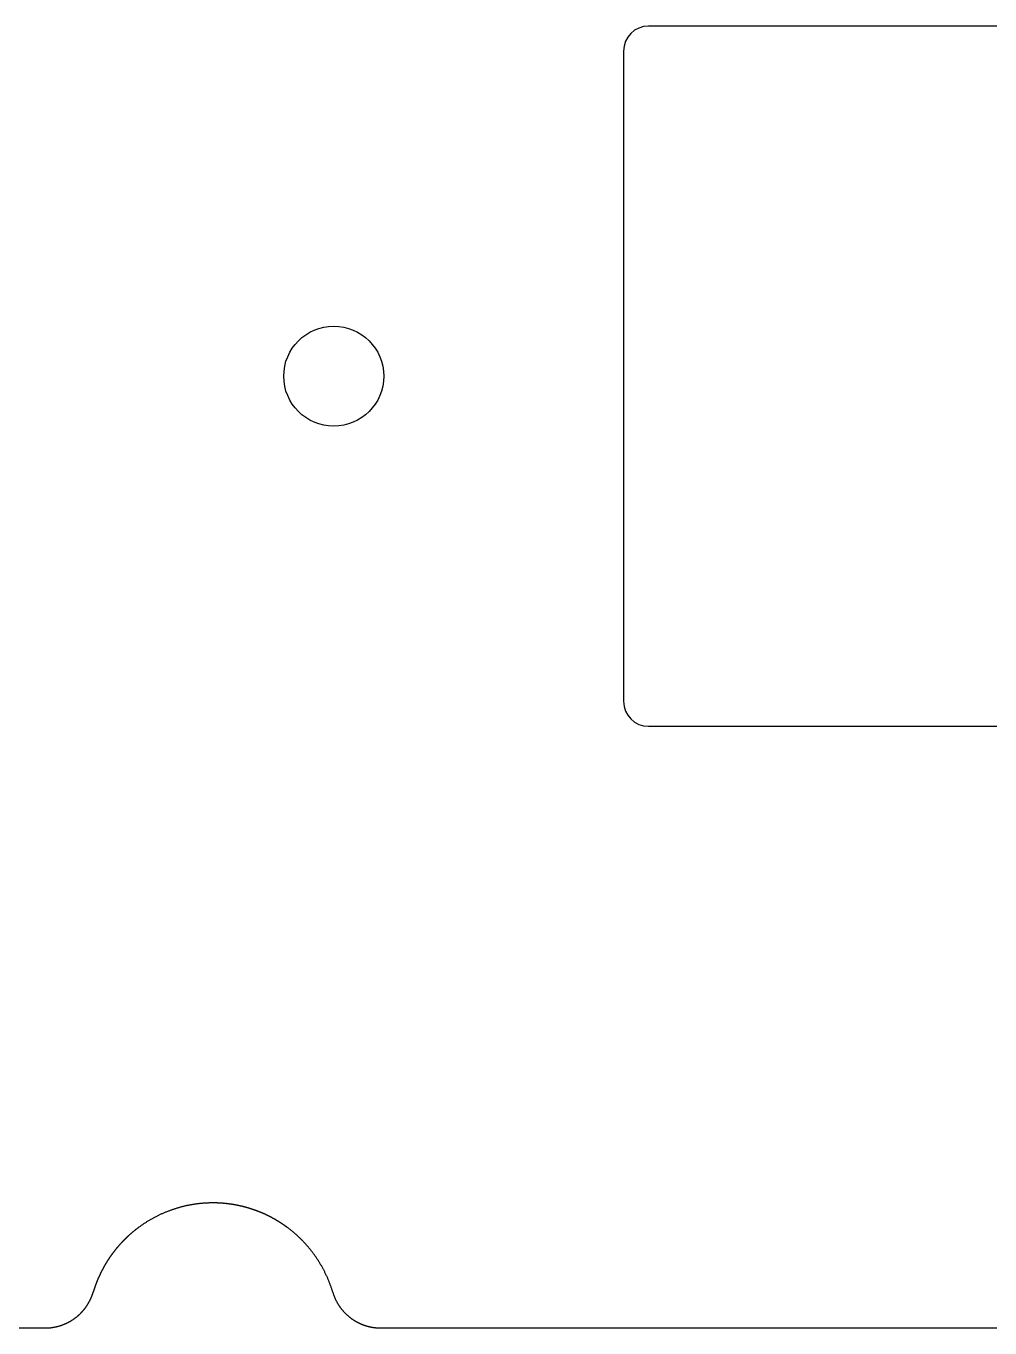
# Model space of a CAD drawing. Header units: millimetres. Extents: x -10 to 277, y -95 to 18.
# Drawn here: x 9.32 to 28.6, y -95.23 to -69.2 of the extents above; entities that cross this region are included whole.
import ezdxf

# ---------------------------------------------------------------- set-up
doc = ezdxf.new("R2010")
doc.units = ezdxf.units.MM
doc.header["$MEASUREMENT"] = 0
doc.layers.get('0').update_dxf_attribs({"linetype": 'CONTINUOUS'})
doc.layers.add('Edge.Cuts', color=53, linetype='CONTINUOUS')

msp = doc.modelspace()

# ---------------------------------------------------------------- linework, layer by layer
msp.add_lwpolyline([(21.775, -83.1975), (35.375, -83.1975, 0.414213562), (35.875, -82.6975), (35.875, -69.6975, 0.414213562), (35.375, -69.1975), (21.775, -69.1975, 0.414212391), (21.275, -69.6975), (21.275, -82.6975, 0.414212391)], format="xyb", close=True)
msp.add_circle((15.478125, -76.1975), 1)
at = {"layer": 'Edge.Cuts', "linetype": 'Continuous'}
for p, q in [((12.098791, -92.919053), (12.085769, -92.924541)), ((12.111843, -92.913639), (12.098791, -92.919053)), ((12.124925, -92.9083), (12.111843, -92.913639)), ((12.138036, -92.903035), (12.124925, -92.9083)), ((12.151175, -92.897844), (12.138036, -92.903035)), ((12.164343, -92.892729), (12.151175, -92.897844)), ((12.177539, -92.887688), (12.164343, -92.892729)), ((12.190762, -92.882723), (12.177539, -92.887688)), ((12.204012, -92.877833), (12.190762, -92.882723)), ((12.217289, -92.873018), (12.204012, -92.877833)), ((12.230592, -92.868279), (12.217289, -92.873018)), ((12.243921, -92.863615), (12.230592, -92.868279)), ((12.257275, -92.859027), (12.243921, -92.863615)), ((12.270654, -92.854516), (12.257275, -92.859027)), ((12.284058, -92.85008), (12.270654, -92.854516)), ((12.297486, -92.84572), (12.284058, -92.85008)), ((12.310938, -92.841437), (12.297486, -92.84572)), ((12.324414, -92.83723), (12.310938, -92.841437)), ((12.337912, -92.8331), (12.324414, -92.83723)), ((12.351433, -92.829047), (12.337912, -92.8331)), ((12.364976, -92.82507), (12.351433, -92.829047)), ((12.378542, -92.82117), (12.364976, -92.82507)), ((12.392128, -92.817348), (12.378542, -92.82117)), ((12.405736, -92.813602), (12.392128, -92.817348)), ((12.419365, -92.809934), (12.405736, -92.813602)), ((12.433014, -92.806343), (12.419365, -92.809934)), ((12.446683, -92.802829), (12.433014, -92.806343)), ((12.460371, -92.799393), (12.446683, -92.802829)), ((12.474079, -92.796034), (12.460371, -92.799393)), ((12.487805, -92.792754), (12.474079, -92.796034)), ((12.50155, -92.789551), (12.487805, -92.792754)), ((12.515313, -92.786426), (12.50155, -92.789551)), ((12.529094, -92.783378), (12.515313, -92.786426)), ((12.542892, -92.780409), (12.529094, -92.783378)), ((12.556707, -92.777518), (12.542892, -92.780409)), ((12.570539, -92.774706), (12.556707, -92.777518)), ((12.584387, -92.771971), (12.570539, -92.774706)), ((12.598251, -92.769315), (12.584387, -92.771971)), ((12.61213, -92.766737), (12.598251, -92.769315)), ((12.626025, -92.764238), (12.61213, -92.766737)), ((12.639935, -92.761817), (12.626025, -92.764238)), ((12.653859, -92.759475), (12.639935, -92.761817)), ((12.667797, -92.757212), (12.653859, -92.759475)), ((12.681749, -92.755028), (12.667797, -92.757212)), ((12.695715, -92.752922), (12.681749, -92.755028)), ((12.709694, -92.750895), (12.695715, -92.752922)), ((12.723685, -92.748947), (12.709694, -92.750895)), ((12.737689, -92.747078), (12.723685, -92.748947)), ((12.751706, -92.745288), (12.737689, -92.747078)), ((12.765734, -92.743577), (12.751706, -92.745288)), ((12.779773, -92.741946), (12.765734, -92.743577)), ((12.793824, -92.740393), (12.779773, -92.741946)), ((12.807886, -92.73892), (12.793824, -92.740393)), ((12.821958, -92.737526), (12.807886, -92.73892)), ((12.83604, -92.736211), (12.821958, -92.737526)), ((12.850133, -92.734976), (12.83604, -92.736211)), ((12.864235, -92.73382), (12.850133, -92.734976)), ((12.878346, -92.732744), (12.864235, -92.73382)), ((12.892466, -92.731747), (12.878346, -92.732744)), ((12.906595, -92.73083), (12.892466, -92.731747)), ((12.920732, -92.729992), (12.906595, -92.73083)), ((12.934877, -92.729234), (12.920732, -92.729992)), ((12.94903, -92.728556), (12.934877, -92.729234)), ((12.963191, -92.727957), (12.94903, -92.728556)), ((12.977359, -92.727438), (12.963191, -92.727957)), ((12.991533, -92.726999), (12.977359, -92.727438)), ((13.005714, -92.726639), (12.991533, -92.726999)), ((13.019902, -92.72636), (13.005714, -92.726639)), ((13.034096, -92.72616), (13.019902, -92.72636)), ((13.048295, -92.72604), (13.034096, -92.72616)), ((13.0625, -92.726), (13.048295, -92.72604)), ((13.069065, -92.726009), (13.0625, -92.726)), ((13.076173, -92.726037), (13.069065, -92.726009)), ((13.083277, -92.726086), (13.076173, -92.726037)), ((13.090382, -92.726154), (13.083277, -92.726086)), ((13.097483, -92.726243), (13.090382, -92.726154)), ((13.104585, -92.726351), (13.097483, -92.726243)), ((13.111683, -92.726479), (13.104585, -92.726351)), ((13.118782, -92.726628), (13.111683, -92.726479)), ((13.125877, -92.726796), (13.118782, -92.726628)), ((13.132972, -92.726985), (13.125877, -92.726796)), ((13.140064, -92.727193), (13.132972, -92.726985)), ((13.147157, -92.727422), (13.140064, -92.727193)), ((13.154245, -92.72767), (13.147157, -92.727422)), ((13.161334, -92.727938), (13.154245, -92.72767)), ((13.168418, -92.728226), (13.161334, -92.727938)), ((13.175504, -92.728535), (13.168418, -92.728226)), ((13.182585, -92.728863), (13.175504, -92.728535)), ((13.189666, -92.729211), (13.182585, -92.728863)), ((13.196743, -92.729579), (13.189666, -92.729211)), ((13.203821, -92.729967), (13.196743, -92.729579)), ((13.210894, -92.730375), (13.203821, -92.729967)), ((13.217967, -92.730803), (13.210894, -92.730375)), ((13.225036, -92.73125), (13.217967, -92.730803)), ((13.232105, -92.731718), (13.225036, -92.73125)), ((13.23917, -92.732206), (13.232105, -92.731718)), ((13.246235, -92.732713), (13.23917, -92.732206)), ((13.253295, -92.733241), (13.246235, -92.732713)), ((13.260355, -92.733788), (13.253295, -92.733241)), ((13.267411, -92.734355), (13.260355, -92.733788)), ((13.274466, -92.734942), (13.267411, -92.734355)), ((13.281517, -92.735549), (13.274466, -92.734942)), ((13.288568, -92.736176), (13.281517, -92.735549)), ((13.295614, -92.736823), (13.288568, -92.736176)), ((13.302659, -92.737489), (13.295614, -92.736823)), ((13.3097, -92.738176), (13.302659, -92.737489)), ((13.316741, -92.738882), (13.3097, -92.738176)), ((13.323776, -92.739608), (13.316741, -92.738882)), ((13.330812, -92.740354), (13.323776, -92.739608)), ((13.337842, -92.74112), (13.330812, -92.740354)), ((13.344871, -92.741905), (13.337842, -92.74112)), ((13.351896, -92.742711), (13.344871, -92.741905)), ((13.35892, -92.743536), (13.351896, -92.742711)), ((13.365939, -92.744381), (13.35892, -92.743536)), ((13.372957, -92.745246), (13.365939, -92.744381)), ((13.37997, -92.746131), (13.372957, -92.745246)), ((13.386982, -92.747035), (13.37997, -92.746131)), ((13.393989, -92.747959), (13.386982, -92.747035)), ((13.400995, -92.748904), (13.393989, -92.747959)), ((13.407996, -92.749867), (13.400995, -92.748904)), ((13.414996, -92.750851), (13.407996, -92.749867)), ((13.42199, -92.751854), (13.414996, -92.750851)), ((13.428983, -92.752877), (13.42199, -92.751854)), ((13.435971, -92.75392), (13.428983, -92.752877)), ((13.442958, -92.754983), (13.435971, -92.75392)), ((13.449939, -92.756065), (13.442958, -92.754983)), ((13.456919, -92.757167), (13.449939, -92.756065)), ((13.463893, -92.758288), (13.456919, -92.757167)), ((13.470866, -92.75943), (13.463893, -92.758288)), ((13.477833, -92.760591), (13.470866, -92.75943)), ((13.484798, -92.761772), (13.477833, -92.760591)), ((13.491758, -92.762972), (13.484798, -92.761772)), ((13.498717, -92.764192), (13.491758, -92.762972)), ((13.505669, -92.765432), (13.498717, -92.764192)), ((13.51262, -92.766692), (13.505669, -92.765432)), ((13.519565, -92.767971), (13.51262, -92.766692)), ((13.526508, -92.769269), (13.519565, -92.767971)), ((13.533445, -92.770588), (13.526508, -92.769269)), ((13.54038, -92.771926), (13.533445, -92.770588)), ((13.547309, -92.773283), (13.54038, -92.771926)), ((13.554236, -92.774661), (13.547309, -92.773283)), ((13.561157, -92.776057), (13.554236, -92.774661)), ((13.568076, -92.777474), (13.561157, -92.776057)), ((13.574989, -92.778909), (13.568076, -92.777474)), ((13.5819, -92.780365), (13.574989, -92.778909)), ((13.588804, -92.78184), (13.5819, -92.780365)), ((13.595706, -92.783335), (13.588804, -92.78184)), ((13.602601, -92.784849), (13.595706, -92.783335)), ((13.609495, -92.786382), (13.602601, -92.784849)), ((13.616381, -92.787935), (13.609495, -92.786382)), ((13.623265, -92.789508), (13.616381, -92.787935)), ((13.630143, -92.7911), (13.623265, -92.789508)), ((13.637018, -92.792712), (13.630143, -92.7911)), ((13.643887, -92.794343), (13.637018, -92.792712)), ((13.650752, -92.795994), (13.643887, -92.794343)), ((13.657612, -92.797663), (13.650752, -92.795994)), ((13.664468, -92.799353), (13.657612, -92.797663)), ((13.671317, -92.801062), (13.664468, -92.799353)), ((13.678164, -92.80279), (13.671317, -92.801062)), ((13.685004, -92.804537), (13.678164, -92.80279)), ((13.69184, -92.806305), (13.685004, -92.804537)), ((13.69867, -92.808091), (13.69184, -92.806305)), ((13.705496, -92.809897), (13.69867, -92.808091)), ((13.712316, -92.811722), (13.705496, -92.809897)), ((13.719132, -92.813566), (13.712316, -92.811722)), ((13.725942, -92.81543), (13.719132, -92.813566)), ((13.732747, -92.817313), (13.725942, -92.81543)), ((13.739546, -92.819215), (13.732747, -92.817313)), ((13.746341, -92.821137), (13.739546, -92.819215)), ((13.753129, -92.823078), (13.746341, -92.821137)), ((13.759914, -92.825038), (13.753129, -92.823078)), ((13.766691, -92.827017), (13.759914, -92.825038)), ((13.773464, -92.829016), (13.766691, -92.827017)), ((13.78023, -92.831034), (13.773464, -92.829016)), ((13.786992, -92.833071), (13.78023, -92.831034)), ((13.793747, -92.835127), (13.786992, -92.833071)), ((13.800497, -92.837203), (13.793747, -92.835127)), ((13.80724, -92.839297), (13.800497, -92.837203)), ((13.813979, -92.841411), (13.80724, -92.839297)), ((13.820711, -92.843544), (13.813979, -92.841411)), ((13.827438, -92.845696), (13.820711, -92.843544)), ((13.834157, -92.847867), (13.827438, -92.845696)), ((13.840872, -92.850057), (13.834157, -92.847867)), ((13.84758, -92.852266), (13.840872, -92.850057)), ((13.854283, -92.854494), (13.84758, -92.852266)), ((13.860978, -92.856741), (13.854283, -92.854494)), ((13.867668, -92.859008), (13.860978, -92.856741)), ((13.874351, -92.861293), (13.867668, -92.859008)), ((13.881029, -92.863597), (13.874351, -92.861293)), ((13.887699, -92.86592), (13.881029, -92.863597)), ((13.894363, -92.868263), (13.887699, -92.86592)), ((13.90102, -92.870624), (13.894363, -92.868263)), ((13.907672, -92.873004), (13.90102, -92.870624)), ((13.914316, -92.875403), (13.907672, -92.873004)), ((13.920955, -92.877821), (13.914316, -92.875403)), ((13.927586, -92.880257), (13.920955, -92.877821)), ((13.934211, -92.882713), (13.927586, -92.880257)), ((13.940828, -92.885187), (13.934211, -92.882713)), ((13.94744, -92.88768), (13.940828, -92.885187)), ((13.954043, -92.890192), (13.94744, -92.88768)), ((13.960641, -92.892723), (13.954043, -92.890192)), ((13.96723, -92.895272), (13.960641, -92.892723)), ((13.973814, -92.89784), (13.96723, -92.895272)), ((13.980389, -92.900427), (13.973814, -92.89784)), ((13.986959, -92.903033), (13.980389, -92.900427)), ((13.99352, -92.905656), (13.986959, -92.903033)), ((14.000075, -92.9083), (13.99352, -92.905656)), ((14.006621, -92.910961), (14.000075, -92.9083)), ((14.013161, -92.913641), (14.006621, -92.910961)), ((14.019693, -92.91634), (14.013161, -92.913641)), ((14.026219, -92.919057), (14.019693, -92.91634)), ((14.032735, -92.921793), (14.026219, -92.919057)), ((11.628779, -93.177958), (11.617202, -93.186113)), ((11.640402, -93.169869), (11.628779, -93.177958)), ((11.65207, -93.161846), (11.640402, -93.169869)), ((11.663782, -93.15389), (11.65207, -93.161846)), ((11.67554, -93.145999), (11.663782, -93.15389)), ((11.687341, -93.138176), (11.67554, -93.145999)), ((11.699186, -93.13042), (11.687341, -93.138176)), ((11.711074, -93.12273), (11.699186, -93.13042)), ((11.723005, -93.115109), (11.711074, -93.12273)), ((11.734979, -93.107555), (11.723005, -93.115109)), ((11.746994, -93.10007), (11.734979, -93.107555)), ((11.759051, -93.092652), (11.746994, -93.10007)), ((11.77115, -93.085303), (11.759051, -93.092652)), ((11.783289, -93.078024), (11.77115, -93.085303)), ((11.795468, -93.070813), (11.783289, -93.078024)), ((11.807687, -93.063671), (11.795468, -93.070813)), ((11.819946, -93.056599), (11.807687, -93.063671)), ((11.832244, -93.049597), (11.819946, -93.056599)), ((11.844581, -93.042665), (11.832244, -93.049597)), ((11.856955, -93.035803), (11.844581, -93.042665)), ((11.869368, -93.029011), (11.856955, -93.035803)), ((11.881818, -93.02229), (11.869368, -93.029011)), ((11.894305, -93.015641), (11.881818, -93.02229)), ((11.906829, -93.009062), (11.894305, -93.015641)), ((11.919389, -93.002554), (11.906829, -93.009062)), ((11.931985, -92.996118), (11.919389, -93.002554)), ((11.944616, -92.989754), (11.931985, -92.996118)), ((11.957281, -92.983462), (11.944616, -92.989754)), ((11.969982, -92.977242), (11.957281, -92.983462)), ((11.982716, -92.971094), (11.969982, -92.977242)), ((11.995484, -92.965019), (11.982716, -92.971094)), ((12.008286, -92.959017), (11.995484, -92.965019)), ((12.02112, -92.953088), (12.008286, -92.959017)), ((12.033987, -92.947231), (12.02112, -92.953088)), ((12.046885, -92.941448), (12.033987, -92.947231)), ((12.059815, -92.935739), (12.046885, -92.941448)), ((12.072777, -92.930103), (12.059815, -92.935739)), ((12.085769, -92.924541), (12.072777, -92.930103)), ((14.039246, -92.924547), (14.032735, -92.921793)), ((14.045747, -92.92732), (14.039246, -92.924547)), ((14.052243, -92.930111), (14.045747, -92.92732)), ((14.058729, -92.932921), (14.052243, -92.930111)), ((14.065208, -92.935749), (14.058729, -92.932921)), ((14.071679, -92.938596), (14.065208, -92.935749)), ((14.078143, -92.941461), (14.071679, -92.938596)), ((14.084598, -92.944344), (14.078143, -92.941461)), ((14.091046, -92.947246), (14.084598, -92.944344)), ((14.097485, -92.950166), (14.091046, -92.947246)), ((14.103917, -92.953104), (14.097485, -92.950166)), ((14.110339, -92.956061), (14.103917, -92.953104)), ((14.116755, -92.959036), (14.110339, -92.956061)), ((14.123161, -92.962029), (14.116755, -92.959036)), ((14.12956, -92.96504), (14.123161, -92.962029)), ((14.13595, -92.96807), (14.12956, -92.96504)), ((14.142332, -92.971118), (14.13595, -92.96807)), ((14.148705, -92.974183), (14.142332, -92.971118)), ((14.15507, -92.977267), (14.148705, -92.974183)), ((14.161426, -92.980369), (14.15507, -92.977267)), ((14.167774, -92.98349), (14.161426, -92.980369)), ((14.174113, -92.986627), (14.167774, -92.98349)), ((14.180443, -92.989784), (14.174113, -92.986627)), ((14.186765, -92.992958), (14.180443, -92.989784)), ((14.193078, -92.99615), (14.186765, -92.992958)), ((14.199381, -92.99936), (14.193078, -92.99615)), ((14.205676, -93.002588), (14.199381, -92.99936)), ((14.211962, -93.005834), (14.205676, -93.002588)), ((14.218239, -93.009097), (14.211962, -93.005834)), ((14.224507, -93.012379), (14.218239, -93.009097)), ((14.230766, -93.015678), (14.224507, -93.012379)), ((14.237015, -93.018995), (14.230766, -93.015678)), ((14.243256, -93.02233), (14.237015, -93.018995)), ((14.249487, -93.025683), (14.243256, -93.02233)), ((14.255709, -93.029053), (14.249487, -93.025683)), ((14.261921, -93.032441), (14.255709, -93.029053)), ((14.268124, -93.035846), (14.261921, -93.032441)), ((14.274317, -93.039269), (14.268124, -93.035846)), ((14.280501, -93.04271), (14.274317, -93.039269)), ((14.286675, -93.046169), (14.280501, -93.04271)), ((14.29284, -93.049644), (14.286675, -93.046169)), ((14.298995, -93.053138), (14.29284, -93.049644)), ((14.30514, -93.056649), (14.298995, -93.053138)), ((14.311275, -93.060177), (14.30514, -93.056649)), ((14.317401, -93.063722), (14.311275, -93.060177)), ((14.323516, -93.067285), (14.317401, -93.063722)), ((14.329622, -93.070866), (14.323516, -93.067285)), ((14.335718, -93.074463), (14.329622, -93.070866)), ((14.341803, -93.078078), (14.335718, -93.074463)), ((14.347879, -93.08171), (14.341803, -93.078078)), ((14.353944, -93.08536), (14.347879, -93.08171)), ((14.359999, -93.089026), (14.353944, -93.08536)), ((14.366044, -93.09271), (14.359999, -93.089026)), ((14.372078, -93.096411), (14.366044, -93.09271)), ((14.378102, -93.100129), (14.372078, -93.096411)), ((14.384116, -93.103864), (14.378102, -93.100129)), ((14.390119, -93.107617), (14.384116, -93.103864)), ((14.396111, -93.111386), (14.390119, -93.107617)), ((14.402094, -93.115172), (14.396111, -93.111386)), ((14.408065, -93.118975), (14.402094, -93.115172)), ((14.414026, -93.122795), (14.408065, -93.118975)), ((14.419976, -93.126631), (14.414026, -93.122795)), ((14.425915, -93.130485), (14.419976, -93.126631)), ((14.431843, -93.134356), (14.425915, -93.130485)), ((14.437761, -93.138243), (14.431843, -93.134356)), ((14.443667, -93.142147), (14.437761, -93.138243)), ((14.449563, -93.146068), (14.443667, -93.142147)), ((14.455447, -93.150005), (14.449563, -93.146068)), ((14.461321, -93.153959), (14.455447, -93.150005)), ((14.467183, -93.15793), (14.461321, -93.153959)), ((14.473034, -93.161917), (14.467183, -93.15793)), ((14.478874, -93.165921), (14.473034, -93.161917)), ((14.484702, -93.169941), (14.478874, -93.165921)), ((14.490519, -93.173978), (14.484702, -93.169941)), ((14.496325, -93.178031), (14.490519, -93.173978)), ((14.502119, -93.182101), (14.496325, -93.178031)), ((11.313163, -93.439908), (11.308113, -93.444865)), ((11.318227, -93.434964), (11.313163, -93.439908)), ((11.323305, -93.430036), (11.318227, -93.434964)), ((11.328398, -93.425121), (11.323305, -93.430036)), ((11.333504, -93.420221), (11.328398, -93.425121)), ((11.338625, -93.415335), (11.333504, -93.420221)), ((11.343758, -93.410464), (11.338625, -93.415335)), ((11.348907, -93.405607), (11.343758, -93.410464)), ((11.354068, -93.400764), (11.348907, -93.405607)), ((11.359244, -93.395936), (11.354068, -93.400764)), ((11.364433, -93.391123), (11.359244, -93.395936)), ((11.369637, -93.386324), (11.364433, -93.391123)), ((11.374853, -93.381539), (11.369637, -93.386324)), ((11.380084, -93.37677), (11.374853, -93.381539)), ((11.385327, -93.372015), (11.380084, -93.37677)), ((11.390585, -93.367274), (11.385327, -93.372015)), ((11.395856, -93.362549), (11.390585, -93.367274)), ((11.40114, -93.357838), (11.395856, -93.362549)), ((11.406437, -93.353143), (11.40114, -93.357838)), ((11.411749, -93.348462), (11.406437, -93.353143)), ((11.417073, -93.343796), (11.411749, -93.348462)), ((11.42241, -93.339145), (11.417073, -93.343796)), ((11.427761, -93.334509), (11.42241, -93.339145)), ((11.433125, -93.329889), (11.427761, -93.334509)), ((11.438502, -93.325283), (11.433125, -93.329889)), ((11.443892, -93.320692), (11.438502, -93.325283)), ((11.449295, -93.316117), (11.443892, -93.320692)), ((11.454711, -93.311557), (11.449295, -93.316117)), ((11.46014, -93.307012), (11.454711, -93.311557)), ((11.465582, -93.302483), (11.46014, -93.307012)), ((11.471036, -93.297969), (11.465582, -93.302483)), ((11.476504, -93.29347), (11.471036, -93.297969)), ((11.481984, -93.288987), (11.476504, -93.29347)), ((11.487476, -93.284519), (11.481984, -93.288987)), ((11.492982, -93.280066), (11.487476, -93.284519)), ((11.4985, -93.27563), (11.492982, -93.280066)), ((11.50403, -93.271208), (11.4985, -93.27563)), ((11.509574, -93.266803), (11.50403, -93.271208)), ((11.515129, -93.262413), (11.509574, -93.266803)), ((11.520697, -93.258038), (11.515129, -93.262413)), ((11.526277, -93.25368), (11.520697, -93.258038)), ((11.53187, -93.249337), (11.526277, -93.25368)), ((11.537475, -93.24501), (11.53187, -93.249337)), ((11.543092, -93.240699), (11.537475, -93.24501)), ((11.548721, -93.236404), (11.543092, -93.240699)), ((11.554362, -93.232124), (11.548721, -93.236404)), ((11.560016, -93.227861), (11.554362, -93.232124)), ((11.565681, -93.223614), (11.560016, -93.227861)), ((11.571358, -93.219382), (11.565681, -93.223614)), ((11.582749, -93.210968), (11.571358, -93.219382)), ((11.594186, -93.202618), (11.582749, -93.210968)), ((11.605671, -93.194333), (11.594186, -93.202618)), ((11.617202, -93.186113), (11.605671, -93.194333)), ((14.507902, -93.186187), (14.502119, -93.182101)), ((14.513673, -93.190289), (14.507902, -93.186187)), ((14.519433, -93.194407), (14.513673, -93.190289)), ((14.525181, -93.198542), (14.519433, -93.194407)), ((14.530918, -93.202693), (14.525181, -93.198542)), ((14.536642, -93.206861), (14.530918, -93.202693)), ((14.542355, -93.211044), (14.536642, -93.206861)), ((14.548056, -93.215243), (14.542355, -93.211044)), ((14.553745, -93.219459), (14.548056, -93.215243)), ((14.559422, -93.223691), (14.553745, -93.219459)), ((14.57074, -93.232202), (14.559422, -93.223691)), ((14.58201, -93.240777), (14.57074, -93.232202)), ((14.593231, -93.249415), (14.58201, -93.240777)), ((14.604403, -93.258117), (14.593231, -93.249415)), ((14.615526, -93.266882), (14.604403, -93.258117)), ((14.626599, -93.275708), (14.615526, -93.266882)), ((14.637621, -93.284598), (14.626599, -93.275708)), ((14.648593, -93.293549), (14.637621, -93.284598)), ((14.659513, -93.302561), (14.648593, -93.293549)), ((14.670383, -93.311635), (14.659513, -93.302561)), ((14.6812, -93.32077), (14.670383, -93.311635)), ((14.691965, -93.329966), (14.6812, -93.32077)), ((14.702678, -93.339222), (14.691965, -93.329966)), ((14.713338, -93.348538), (14.702678, -93.339222)), ((14.723945, -93.357914), (14.713338, -93.348538)), ((14.734498, -93.367349), (14.723945, -93.357914)), ((14.744997, -93.376843), (14.734498, -93.367349)), ((14.755442, -93.386396), (14.744997, -93.376843)), ((14.765832, -93.396007), (14.755442, -93.386396)), ((14.776168, -93.405677), (14.765832, -93.396007)), ((14.786448, -93.415404), (14.776168, -93.405677)), ((14.796672, -93.425188), (14.786448, -93.415404)), ((14.80684, -93.43503), (14.796672, -93.425188)), ((14.816952, -93.444928), (14.80684, -93.43503)), ((11.083099, -93.698636), (11.078788, -93.704235)), ((11.087424, -93.693049), (11.083099, -93.698636)), ((11.091767, -93.687474), (11.087424, -93.693049)), ((11.096124, -93.681912), (11.091767, -93.687474)), ((11.100499, -93.676361), (11.096124, -93.681912)), ((11.104888, -93.670823), (11.100499, -93.676361)), ((11.109294, -93.665296), (11.104888, -93.670823)), ((11.113714, -93.659783), (11.109294, -93.665296)), ((11.118152, -93.654281), (11.113714, -93.659783)), ((11.122604, -93.648793), (11.118152, -93.654281)), ((11.127073, -93.643316), (11.122604, -93.648793)), ((11.131556, -93.637852), (11.127073, -93.643316)), ((11.136056, -93.6324), (11.131556, -93.637852)), ((11.140571, -93.626962), (11.136056, -93.6324)), ((11.145102, -93.621535), (11.140571, -93.626962)), ((11.149648, -93.616122), (11.145102, -93.621535)), ((11.15421, -93.610721), (11.149648, -93.616122)), ((11.158786, -93.605333), (11.15421, -93.610721)), ((11.163379, -93.599957), (11.158786, -93.605333)), ((11.167986, -93.594595), (11.163379, -93.599957)), ((11.17261, -93.589245), (11.167986, -93.594595)), ((11.177248, -93.583909), (11.17261, -93.589245)), ((11.181901, -93.578585), (11.177248, -93.583909)), ((11.18657, -93.573275), (11.181901, -93.578585)), ((11.191254, -93.567977), (11.18657, -93.573275)), ((11.195953, -93.562693), (11.191254, -93.567977)), ((11.200667, -93.557421), (11.195953, -93.562693)), ((11.205396, -93.552163), (11.200667, -93.557421)), ((11.21014, -93.546918), (11.205396, -93.552163)), ((11.214899, -93.541687), (11.21014, -93.546918)), ((11.219673, -93.536468), (11.214899, -93.541687)), ((11.224462, -93.531263), (11.219673, -93.536468)), ((11.229266, -93.526071), (11.224462, -93.531263)), ((11.234084, -93.520894), (11.229266, -93.526071)), ((11.238918, -93.515729), (11.234084, -93.520894)), ((11.243765, -93.510578), (11.238918, -93.515729)), ((11.248629, -93.50544), (11.243765, -93.510578)), ((11.253506, -93.500317), (11.248629, -93.50544)), ((11.258398, -93.495206), (11.253506, -93.500317)), ((11.263304, -93.49011), (11.258398, -93.495206)), ((11.268226, -93.485027), (11.263304, -93.49011)), ((11.273161, -93.479958), (11.268226, -93.485027)), ((11.278111, -93.474903), (11.273161, -93.479958)), ((11.283076, -93.469862), (11.278111, -93.474903)), ((11.288055, -93.464834), (11.283076, -93.469862)), ((11.293048, -93.459821), (11.288055, -93.464834)), ((11.298055, -93.454821), (11.293048, -93.459821)), ((11.303077, -93.449836), (11.298055, -93.454821)), ((11.308113, -93.444865), (11.303077, -93.449836)), ((14.827007, -93.454883), (14.816952, -93.444928)), ((14.837005, -93.464894), (14.827007, -93.454883)), ((14.846945, -93.47496), (14.837005, -93.464894)), ((14.856828, -93.485082), (14.846945, -93.47496)), ((14.866653, -93.495259), (14.856828, -93.485082)), ((14.87642, -93.505491), (14.866653, -93.495259)), ((14.886127, -93.515777), (14.87642, -93.505491)), ((14.895776, -93.526117), (14.886127, -93.515777)), ((14.905366, -93.536511), (14.895776, -93.526117)), ((14.914896, -93.546958), (14.905366, -93.536511)), ((14.924366, -93.557458), (14.914896, -93.546958)), ((14.933776, -93.56801), (14.924366, -93.557458)), ((14.943125, -93.578615), (14.933776, -93.56801)), ((14.952414, -93.589272), (14.943125, -93.578615)), ((14.961641, -93.599981), (14.952414, -93.589272)), ((14.970807, -93.610741), (14.961641, -93.599981)), ((14.979911, -93.621551), (14.970807, -93.610741)), ((14.988954, -93.632413), (14.979911, -93.621551)), ((14.997934, -93.643324), (14.988954, -93.632413)), ((15.006851, -93.654285), (14.997934, -93.643324)), ((15.015706, -93.665296), (15.006851, -93.654285)), ((15.024498, -93.676356), (15.015706, -93.665296)), ((15.033226, -93.687465), (15.024498, -93.676356)), ((15.041891, -93.698622), (15.033226, -93.687465)), ((15.050492, -93.709827), (15.041891, -93.698622)), ((10.905417, -93.961872), (10.901857, -93.967968)), ((10.908996, -93.955784), (10.905417, -93.961872)), ((10.91259, -93.949709), (10.908996, -93.955784)), ((10.916203, -93.943641), (10.91259, -93.949709)), ((10.919832, -93.937586), (10.916203, -93.943641)), ((10.923479, -93.931539), (10.919832, -93.937586)), ((10.927142, -93.925505), (10.923479, -93.931539)), ((10.930823, -93.919479), (10.927142, -93.925505)), ((10.934521, -93.913465), (10.930823, -93.919479)), ((10.938236, -93.90746), (10.934521, -93.913465)), ((10.941967, -93.901467), (10.938236, -93.90746)), ((10.945717, -93.895483), (10.941967, -93.901467)), ((10.949482, -93.889511), (10.945717, -93.895483)), ((10.953266, -93.883548), (10.949482, -93.889511)), ((10.957065, -93.877598), (10.953266, -93.883548)), ((10.960882, -93.871656), (10.957065, -93.877598)), ((10.964715, -93.865727), (10.960882, -93.871656)), ((10.968566, -93.859807), (10.964715, -93.865727)), ((10.972433, -93.8539), (10.968566, -93.859807)), ((10.976317, -93.848002), (10.972433, -93.8539)), ((10.980217, -93.842116), (10.976317, -93.848002)), ((10.984135, -93.83624), (10.980217, -93.842116)), ((10.988069, -93.830377), (10.984135, -93.83624)), ((10.992021, -93.824522), (10.988069, -93.830377)), ((10.995988, -93.818681), (10.992021, -93.824522)), ((10.999972, -93.812849), (10.995988, -93.818681)), ((11.003972, -93.80703), (10.999972, -93.812849)), ((11.00799, -93.801221), (11.003972, -93.80703)), ((11.012024, -93.795424), (11.00799, -93.801221)), ((11.016074, -93.789637), (11.012024, -93.795424)), ((11.020141, -93.783863), (11.016074, -93.789637)), ((11.024224, -93.778099), (11.020141, -93.783863)), ((11.028324, -93.772348), (11.024224, -93.778099)), ((11.03244, -93.766607), (11.028324, -93.772348)), ((11.036572, -93.760879), (11.03244, -93.766607)), ((11.040721, -93.755161), (11.036572, -93.760879)), ((11.044886, -93.749456), (11.040721, -93.755161)), ((11.049067, -93.743762), (11.044886, -93.749456)), ((11.053264, -93.73808), (11.049067, -93.743762)), ((11.057478, -93.732409), (11.053264, -93.73808)), ((11.061708, -93.726751), (11.057478, -93.732409)), ((11.065954, -93.721104), (11.061708, -93.726751)), ((11.070216, -93.715469), (11.065954, -93.721104)), ((11.074494, -93.709846), (11.070216, -93.715469)), ((11.078788, -93.704235), (11.074494, -93.709846)), ((15.059028, -93.721081), (15.050492, -93.709827)), ((15.067501, -93.732381), (15.059028, -93.721081)), ((15.075908, -93.743729), (15.067501, -93.732381)), ((15.084251, -93.755123), (15.075908, -93.743729)), ((15.092529, -93.766564), (15.084251, -93.755123)), ((15.100741, -93.778051), (15.092529, -93.766564)), ((15.108887, -93.789583), (15.100741, -93.778051)), ((15.116968, -93.801161), (15.108887, -93.789583)), ((15.124983, -93.812783), (15.116968, -93.801161)), ((15.132931, -93.824451), (15.124983, -93.812783)), ((15.140813, -93.836163), (15.132931, -93.824451)), ((15.148628, -93.847918), (15.140813, -93.836163)), ((15.156375, -93.859718), (15.148628, -93.847918)), ((15.164056, -93.87156), (15.156375, -93.859718)), ((15.171669, -93.883446), (15.164056, -93.87156)), ((15.179215, -93.895374), (15.171669, -93.883446)), ((15.186692, -93.907344), (15.179215, -93.895374)), ((15.194102, -93.919356), (15.186692, -93.907344)), ((15.201443, -93.93141), (15.194102, -93.919356)), ((15.208716, -93.943505), (15.201443, -93.93141)), ((15.21592, -93.955641), (15.208716, -93.943505)), ((15.223055, -93.967818), (15.21592, -93.955641)), ((10.773851, -94.219684), (10.771017, -94.226162)), ((10.776702, -94.213216), (10.773851, -94.219684)), ((10.779573, -94.206754), (10.776702, -94.213216)), ((10.782461, -94.200303), (10.779573, -94.206754)), ((10.785367, -94.193859), (10.782461, -94.200303)), ((10.788291, -94.187426), (10.785367, -94.193859)), ((10.791234, -94.180999), (10.788291, -94.187426)), ((10.794194, -94.174583), (10.791234, -94.180999)), ((10.797172, -94.168173), (10.794194, -94.174583)), ((10.800168, -94.161775), (10.797172, -94.168173)), ((10.803183, -94.155383), (10.800168, -94.161775)), ((10.806215, -94.149002), (10.803183, -94.155383)), ((10.809265, -94.142628), (10.806215, -94.149002)), ((10.812333, -94.136265), (10.809265, -94.142628)), ((10.815419, -94.129909), (10.812333, -94.136265)), ((10.818522, -94.123564), (10.815419, -94.129909)), ((10.821644, -94.117226), (10.818522, -94.123564)), ((10.824783, -94.1109), (10.821644, -94.117226)), ((10.827941, -94.10458), (10.824783, -94.1109)), ((10.831115, -94.098272), (10.827941, -94.10458)), ((10.834308, -94.09197), (10.831115, -94.098272)), ((10.837518, -94.08568), (10.834308, -94.09197)), ((10.840747, -94.079398), (10.837518, -94.08568)), ((10.843992, -94.073127), (10.840747, -94.079398)), ((10.847256, -94.066863), (10.843992, -94.073127)), ((10.850537, -94.06061), (10.847256, -94.066863)), ((10.853836, -94.054366), (10.850537, -94.06061)), ((10.857152, -94.048132), (10.853836, -94.054366)), ((10.860487, -94.041906), (10.857152, -94.048132)), ((10.863838, -94.035692), (10.860487, -94.041906)), ((10.867207, -94.029485), (10.863838, -94.035692)), ((10.870593, -94.02329), (10.867207, -94.029485)), ((10.873998, -94.017103), (10.870593, -94.02329)), ((10.877419, -94.010928), (10.873998, -94.017103)), ((10.880858, -94.00476), (10.877419, -94.010928)), ((10.884314, -93.998604), (10.880858, -94.00476)), ((10.887789, -93.992456), (10.884314, -93.998604)), ((10.891279, -93.98632), (10.887789, -93.992456)), ((10.894788, -93.980192), (10.891279, -93.98632)), ((10.898314, -93.974076), (10.894788, -93.980192)), ((10.901857, -93.967968), (10.898314, -93.974076)), ((15.230121, -93.980035), (15.223055, -93.967818)), ((15.237118, -93.992292), (15.230121, -93.980035)), ((15.244045, -94.004588), (15.237118, -93.992292)), ((15.250903, -94.016924), (15.244045, -94.004588)), ((15.257691, -94.029298), (15.250903, -94.016924)), ((15.264409, -94.041712), (15.257691, -94.029298)), ((15.271056, -94.054163), (15.264409, -94.041712)), ((15.277634, -94.066652), (15.271056, -94.054163)), ((15.284141, -94.07918), (15.277634, -94.066652)), ((15.290577, -94.091744), (15.284141, -94.07918)), ((15.296942, -94.104346), (15.290577, -94.091744)), ((15.303236, -94.116984), (15.296942, -94.104346)), ((15.309459, -94.129658), (15.303236, -94.116984)), ((15.31561, -94.142369), (15.309459, -94.129658)), ((15.32169, -94.155115), (15.31561, -94.142369)), ((15.327699, -94.167897), (15.32169, -94.155115)), ((15.333635, -94.180714), (15.327699, -94.167897)), ((15.3395, -94.193566), (15.333635, -94.180714)), ((15.345292, -94.206452), (15.3395, -94.193566)), ((15.351013, -94.219373), (15.345292, -94.206452)), ((15.35666, -94.232327), (15.351013, -94.219373)), ((10.676928, -94.478245), (10.674814, -94.485024)), ((10.679061, -94.47147), (10.676928, -94.478245)), ((10.681213, -94.464704), (10.679061, -94.47147)), ((10.683383, -94.457944), (10.681213, -94.464704)), ((10.685572, -94.451193), (10.683383, -94.457944)), ((10.68778, -94.444447), (10.685572, -94.451193)), ((10.690006, -94.43771), (10.68778, -94.444447)), ((10.692251, -94.430979), (10.690006, -94.43771)), ((10.694515, -94.424257), (10.692251, -94.430979)), ((10.696797, -94.41754), (10.694515, -94.424257)), ((10.699098, -94.410833), (10.696797, -94.41754)), ((10.701418, -94.404131), (10.699098, -94.410833)), ((10.703755, -94.397439), (10.701418, -94.404131)), ((10.706112, -94.390752), (10.703755, -94.397439)), ((10.708487, -94.384075), (10.706112, -94.390752)), ((10.710881, -94.377404), (10.708487, -94.384075)), ((10.713293, -94.370742), (10.710881, -94.377404)), ((10.715724, -94.364086), (10.713293, -94.370742)), ((10.718173, -94.357439), (10.715724, -94.364086)), ((10.720641, -94.350799), (10.718173, -94.357439)), ((10.723127, -94.344168), (10.720641, -94.350799)), ((10.725632, -94.337542), (10.723127, -94.344168)), ((10.728155, -94.330927), (10.725632, -94.337542)), ((10.730697, -94.324318), (10.728155, -94.330927)), ((10.733256, -94.317718), (10.730697, -94.324318)), ((10.735835, -94.311125), (10.733256, -94.317718)), ((10.738431, -94.304541), (10.735835, -94.311125)), ((10.741046, -94.297963), (10.738431, -94.304541)), ((10.743679, -94.291396), (10.741046, -94.297963)), ((10.746331, -94.284835), (10.743679, -94.291396)), ((10.749001, -94.278283), (10.746331, -94.284835)), ((10.751689, -94.271738), (10.749001, -94.278283)), ((10.754395, -94.265203), (10.751689, -94.271738)), ((10.75712, -94.258675), (10.754395, -94.265203)), ((10.759863, -94.252156), (10.75712, -94.258675)), ((10.762625, -94.245644), (10.759863, -94.252156)), ((10.765403, -94.239142), (10.762625, -94.245644)), ((10.768201, -94.232647), (10.765403, -94.239142)), ((10.771017, -94.226162), (10.768201, -94.232647)), ((15.362235, -94.245315), (15.35666, -94.232327)), ((15.367738, -94.258337), (15.362235, -94.245315)), ((15.373168, -94.271391), (15.367738, -94.258337)), ((15.378524, -94.284479), (15.373168, -94.271391)), ((15.383808, -94.297598), (15.378524, -94.284479)), ((15.389018, -94.31075), (15.383808, -94.297598)), ((15.394155, -94.323934), (15.389018, -94.31075)), ((15.399219, -94.337149), (15.394155, -94.323934)), ((15.404208, -94.350396), (15.399219, -94.337149)), ((15.409125, -94.363674), (15.404208, -94.350396)), ((15.413967, -94.376982), (15.409125, -94.363674)), ((15.418735, -94.390321), (15.413967, -94.376982)), ((15.423429, -94.403691), (15.418735, -94.390321)), ((15.428049, -94.41709), (15.423429, -94.403691)), ((15.432594, -94.430519), (15.428049, -94.41709)), ((15.437066, -94.443977), (15.432594, -94.430519)), ((15.441462, -94.457464), (15.437066, -94.443977)), ((15.445784, -94.470981), (15.441462, -94.457464)), ((15.450031, -94.484525), (15.445784, -94.470981)), ((10.562627, -94.746045), (10.56494, -94.742225)), ((10.56494, -94.742225), (10.567236, -94.738395)), ((10.567236, -94.738395), (10.569515, -94.734554)), ((10.569515, -94.734554), (10.571777, -94.730705)), ((10.571777, -94.730705), (10.574021, -94.726844)), ((10.574021, -94.726844), (10.576248, -94.722974)), ((10.576248, -94.722974), (10.578458, -94.719092)), ((10.578458, -94.719092), (10.58065, -94.715203)), ((10.58065, -94.715203), (10.582825, -94.711302)), ((10.582825, -94.711302), (10.584982, -94.707393)), ((10.584982, -94.707393), (10.587123, -94.703472)), ((10.587123, -94.703472), (10.589245, -94.699543)), ((10.589245, -94.699543), (10.59135, -94.695603)), ((10.59135, -94.695603), (10.593437, -94.691656)), ((10.593437, -94.691656), (10.595507, -94.687697)), ((10.595507, -94.687697), (10.597558, -94.68373)), ((10.597558, -94.68373), (10.599593, -94.679753)), ((10.599593, -94.679753), (10.601609, -94.675768)), ((10.601609, -94.675768), (10.603608, -94.671771)), ((10.603608, -94.671771), (10.605589, -94.667768)), ((10.605589, -94.667768), (10.607552, -94.663753)), ((10.607552, -94.663753), (10.609497, -94.659732)), ((10.609497, -94.659732), (10.611424, -94.655699)), ((10.611424, -94.655699), (10.613333, -94.65166)), ((10.613333, -94.65166), (10.615225, -94.64761)), ((10.615225, -94.64761), (10.617098, -94.643553)), ((10.617098, -94.643553), (10.618954, -94.639485)), ((10.618954, -94.639485), (10.620791, -94.635411)), ((10.620791, -94.635411), (10.62261, -94.631326)), ((10.62261, -94.631326), (10.624411, -94.627234)), ((10.624411, -94.627234), (10.626194, -94.623132)), ((10.626194, -94.623132), (10.627959, -94.619024)), ((10.627959, -94.619024), (10.629706, -94.614905)), ((10.629706, -94.614905), (10.631433, -94.61078)), ((10.631433, -94.61078), (10.633144, -94.606645)), ((10.633144, -94.606645), (10.634835, -94.602504)), ((10.634835, -94.602504), (10.636509, -94.598352)), ((10.636509, -94.598352), (10.638164, -94.594194)), ((10.638164, -94.594194), (10.639801, -94.590027)), ((10.639801, -94.590027), (10.641419, -94.585853)), ((10.641419, -94.585853), (10.64302, -94.581669)), ((10.64302, -94.581669), (10.644601, -94.57748)), ((10.644601, -94.57748), (10.646164, -94.573281)), ((10.646164, -94.573281), (10.647708, -94.569076)), ((10.647708, -94.569076), (10.649235, -94.564861)), ((10.649235, -94.564861), (10.650742, -94.560641)), ((10.650742, -94.560641), (10.652232, -94.556412)), ((10.652232, -94.556412), (10.653702, -94.552176)), ((10.653702, -94.552176), (10.655154, -94.547932)), ((10.655154, -94.547932), (10.656587, -94.543682)), ((10.656587, -94.543682), (10.658002, -94.539422)), ((10.658002, -94.539422), (10.659397, -94.535157)), ((10.659397, -94.535157), (10.660775, -94.530883)), ((10.660775, -94.530883), (10.662133, -94.526604)), ((10.662133, -94.526604), (10.663473, -94.522316)), ((10.663473, -94.522316), (10.664793, -94.518022)), ((10.664793, -94.518022), (10.666096, -94.51372)), ((10.666096, -94.51372), (10.6667, -94.5117)), ((10.668584, -94.505411), (10.6667, -94.5117)), ((10.670642, -94.498608), (10.668584, -94.505411)), ((10.672719, -94.491814), (10.670642, -94.498608)), ((10.674814, -94.485024), (10.672719, -94.491814)), ((15.454203, -94.498099), (15.450031, -94.484525)), ((15.4583, -94.5117), (15.454203, -94.498099)), ((15.4583, -94.5117), (15.460903, -94.520294)), ((15.460903, -94.520294), (15.46358, -94.528859)), ((15.46358, -94.528859), (15.466333, -94.537396)), ((15.466333, -94.537396), (15.46916, -94.545904)), ((15.46916, -94.545904), (15.472061, -94.554382)), ((15.472061, -94.554382), (15.475037, -94.562831)), ((15.475037, -94.562831), (15.478087, -94.571249)), ((15.478087, -94.571249), (15.48121, -94.579637)), ((15.48121, -94.579637), (15.484408, -94.587993)), ((15.484408, -94.587993), (15.487678, -94.596318)), ((15.487678, -94.596318), (15.491022, -94.60461)), ((15.491022, -94.60461), (15.494439, -94.612871)), ((15.494439, -94.612871), (15.497929, -94.621098)), ((15.497929, -94.621098), (15.501492, -94.629292)), ((15.501492, -94.629292), (15.505127, -94.637452)), ((15.505127, -94.637452), (15.508834, -94.645577)), ((15.508834, -94.645577), (15.512613, -94.653668)), ((15.512613, -94.653668), (15.516463, -94.661723)), ((15.516463, -94.661723), (15.520385, -94.669742)), ((15.520385, -94.669742), (15.524379, -94.677725)), ((15.524379, -94.677725), (15.528443, -94.685672)), ((15.528443, -94.685672), (15.532578, -94.693581)), ((15.532578, -94.693581), (15.536783, -94.701452)), ((15.536783, -94.701452), (15.541059, -94.709285)), ((15.541059, -94.709285), (15.545404, -94.717079)), ((15.545404, -94.717079), (15.549819, -94.724833)), ((15.549819, -94.724833), (15.554303, -94.732548)), ((15.554303, -94.732548), (15.558856, -94.740222)), ((15.558856, -94.740222), (15.563478, -94.747856)), ((10.33339, -95.006625), (10.33688, -95.003819)), ((10.33688, -95.003819), (10.340357, -95.000997)), ((10.340357, -95.000997), (10.343822, -94.998159)), ((10.343822, -94.998159), (10.347274, -94.995307)), ((10.347274, -94.995307), (10.350713, -94.992439)), ((10.350713, -94.992439), (10.354139, -94.989555)), ((10.354139, -94.989555), (10.357552, -94.986657)), ((10.357552, -94.986657), (10.360952, -94.983743)), ((10.360952, -94.983743), (10.364339, -94.980814)), ((10.364339, -94.980814), (10.367713, -94.97787)), ((10.367713, -94.97787), (10.371074, -94.974911)), ((10.371074, -94.974911), (10.374421, -94.971938)), ((10.374421, -94.971938), (10.377755, -94.968949)), ((10.377755, -94.968949), (10.381075, -94.965945)), ((10.381075, -94.965945), (10.384382, -94.962927)), ((10.384382, -94.962927), (10.387675, -94.959895)), ((10.387675, -94.959895), (10.390955, -94.956847)), ((10.390955, -94.956847), (10.39422, -94.953785)), ((10.39422, -94.953785), (10.397472, -94.950709)), ((10.397472, -94.950709), (10.40071, -94.947618)), ((10.40071, -94.947618), (10.403934, -94.944513)), ((10.403934, -94.944513), (10.407144, -94.941394)), ((10.407144, -94.941394), (10.41034, -94.93826)), ((10.41034, -94.93826), (10.413522, -94.935113)), ((10.413522, -94.935113), (10.41669, -94.931951)), ((10.41669, -94.931951), (10.419843, -94.928775)), ((10.419843, -94.928775), (10.422982, -94.925585)), ((10.422982, -94.925585), (10.426106, -94.922382)), ((10.426106, -94.922382), (10.429216, -94.919164)), ((10.429216, -94.919164), (10.432311, -94.915934)), ((10.432311, -94.915934), (10.435392, -94.912689)), ((10.435392, -94.912689), (10.438458, -94.909431)), ((10.438458, -94.909431), (10.441509, -94.906159)), ((10.441509, -94.906159), (10.444546, -94.902874)), ((10.444546, -94.902874), (10.447568, -94.899575)), ((10.447568, -94.899575), (10.450574, -94.896263)), ((10.450574, -94.896263), (10.453566, -94.892937)), ((10.453566, -94.892937), (10.456542, -94.889599)), ((10.456542, -94.889599), (10.459504, -94.886248)), ((10.459504, -94.886248), (10.46245, -94.882883)), ((10.46245, -94.882883), (10.465381, -94.879505)), ((10.465381, -94.879505), (10.468297, -94.876115)), ((10.468297, -94.876115), (10.471198, -94.872712)), ((10.471198, -94.872712), (10.474082, -94.869296)), ((10.474082, -94.869296), (10.476952, -94.865867)), ((10.476952, -94.865867), (10.479806, -94.862426)), ((10.479806, -94.862426), (10.482645, -94.858972)), ((10.482645, -94.858972), (10.485467, -94.855506)), ((10.485467, -94.855506), (10.488275, -94.852026)), ((10.488275, -94.852026), (10.491066, -94.848536)), ((10.491066, -94.848536), (10.493842, -94.845032)), ((10.493842, -94.845032), (10.496601, -94.841516)), ((10.496601, -94.841516), (10.499346, -94.837988)), ((10.499346, -94.837988), (10.502073, -94.834449)), ((10.502073, -94.834449), (10.504785, -94.830896)), ((10.504785, -94.830896), (10.507481, -94.827333)), ((10.507481, -94.827333), (10.510161, -94.823756)), ((10.510161, -94.823756), (10.512824, -94.82017)), ((10.512824, -94.82017), (10.515472, -94.81657)), ((10.515472, -94.81657), (10.518102, -94.812959)), ((10.518102, -94.812959), (10.520718, -94.809336)), ((10.520718, -94.809336), (10.523315, -94.805703)), ((10.523315, -94.805703), (10.525898, -94.802056)), ((10.525898, -94.802056), (10.528463, -94.7984)), ((10.528463, -94.7984), (10.531012, -94.794731)), ((10.531012, -94.794731), (10.533544, -94.791052)), ((10.533544, -94.791052), (10.536061, -94.787361)), ((10.536061, -94.787361), (10.53856, -94.78366)), ((10.53856, -94.78366), (10.541043, -94.779946)), ((10.541043, -94.779946), (10.543508, -94.776223)), ((10.543508, -94.776223), (10.545957, -94.772488)), ((10.545957, -94.772488), (10.548389, -94.768743)), ((10.548389, -94.768743), (10.550805, -94.764986)), ((10.550805, -94.764986), (10.553203, -94.761219)), ((10.553203, -94.761219), (10.555585, -94.757441)), ((10.555585, -94.757441), (10.557949, -94.753653)), ((10.557949, -94.753653), (10.560297, -94.749854)), ((10.560297, -94.749854), (10.562627, -94.746045)), ((15.563478, -94.747856), (15.568168, -94.755447)), ((15.568168, -94.755447), (15.572926, -94.762997)), ((15.572926, -94.762997), (15.577752, -94.770505)), ((15.577752, -94.770505), (15.582645, -94.777969)), ((15.582645, -94.777969), (15.587605, -94.78539)), ((15.587605, -94.78539), (15.592632, -94.792766)), ((15.592632, -94.792766), (15.597725, -94.800098)), ((15.597725, -94.800098), (15.602884, -94.807385)), ((15.602884, -94.807385), (15.608109, -94.814626)), ((15.608109, -94.814626), (15.613398, -94.82182)), ((15.613398, -94.82182), (15.618753, -94.828968)), ((15.618753, -94.828968), (15.624172, -94.836068)), ((15.624172, -94.836068), (15.629654, -94.84312)), ((15.629654, -94.84312), (15.635201, -94.850124)), ((15.635201, -94.850124), (15.64081, -94.857078)), ((15.64081, -94.857078), (15.646482, -94.863983)), ((15.646482, -94.863983), (15.652217, -94.870838)), ((15.652217, -94.870838), (15.658013, -94.877642)), ((15.658013, -94.877642), (15.66387, -94.884395)), ((15.66387, -94.884395), (15.669789, -94.891096)), ((15.669789, -94.891096), (15.675768, -94.897744)), ((15.675768, -94.897744), (15.681806, -94.90434)), ((15.681806, -94.90434), (15.687905, -94.910882)), ((15.687905, -94.910882), (15.694062, -94.91737)), ((15.694062, -94.91737), (15.700277, -94.923804)), ((15.700277, -94.923804), (15.706551, -94.930182)), ((15.706551, -94.930182), (15.712882, -94.936505)), ((15.712882, -94.936505), (15.71927, -94.942771)), ((15.71927, -94.942771), (15.725714, -94.948981)), ((15.725714, -94.948981), (15.732214, -94.955134)), ((15.732214, -94.955134), (15.73877, -94.961228)), ((15.73877, -94.961228), (15.74538, -94.967265)), ((15.74538, -94.967265), (15.752044, -94.973243)), ((15.752044, -94.973243), (15.758762, -94.979161)), ((15.758762, -94.979161), (15.765534, -94.98502)), ((15.765534, -94.98502), (15.772357, -94.990818)), ((15.772357, -94.990818), (15.779233, -94.996555)), ((15.779233, -94.996555), (15.78616, -95.002231)), ((15.78616, -95.002231), (15.793137, -95.007845)), ((-7.9, -95.226), (9.7084, -95.226)), ((9.7084, -95.226), (9.71738, -95.22596)), ((9.71738, -95.22596), (9.726355, -95.22584)), ((9.726355, -95.22584), (9.735323, -95.225641)), ((9.735323, -95.225641), (9.744285, -95.225361)), ((9.744285, -95.225361), (9.75324, -95.225002)), ((9.75324, -95.225002), (9.762188, -95.224563)), ((9.762188, -95.224563), (9.771128, -95.224045)), ((9.771128, -95.224045), (9.780059, -95.223447)), ((9.780059, -95.223447), (9.788982, -95.222769)), ((9.788982, -95.222769), (9.797895, -95.222012)), ((9.797895, -95.222012), (9.806799, -95.221176)), ((9.806799, -95.221176), (9.815692, -95.220261)), ((9.815692, -95.220261), (9.824575, -95.219266)), ((9.824575, -95.219266), (9.833446, -95.218192)), ((9.833446, -95.218192), (9.842305, -95.217039)), ((9.842305, -95.217039), (9.851152, -95.215807)), ((9.851152, -95.215807), (9.859987, -95.214496)), ((9.859987, -95.214496), (9.868807, -95.213107)), ((9.868807, -95.213107), (9.877614, -95.211638)), ((9.877614, -95.211638), (9.886407, -95.210091)), ((9.886407, -95.210091), (9.895184, -95.208466)), ((9.895184, -95.208466), (9.903946, -95.206762)), ((9.903946, -95.206762), (9.912691, -95.20498)), ((9.912691, -95.20498), (9.92142, -95.203119)), ((9.92142, -95.203119), (9.930132, -95.201181)), ((9.930132, -95.201181), (9.938826, -95.199165)), ((9.938826, -95.199165), (9.947501, -95.197071)), ((9.947501, -95.197071), (9.956157, -95.194899)), ((9.956157, -95.194899), (9.964794, -95.19265)), ((9.964794, -95.19265), (9.97341, -95.190323)), ((9.97341, -95.190323), (9.982006, -95.18792)), ((9.982006, -95.18792), (9.99058, -95.185439)), ((9.99058, -95.185439), (9.999132, -95.182882)), ((9.999132, -95.182882), (10.007661, -95.180247)), ((10.007661, -95.180247), (10.016168, -95.177537)), ((10.016168, -95.177537), (10.02465, -95.17475)), ((10.02465, -95.17475), (10.033107, -95.171887)), ((10.033107, -95.171887), (10.04154, -95.168948)), ((10.04154, -95.168948), (10.049947, -95.165933)), ((10.049947, -95.165933), (10.058327, -95.162844)), ((10.058327, -95.162844), (10.06668, -95.159678)), ((10.06668, -95.159678), (10.075006, -95.156438)), ((10.075006, -95.156438), (10.083303, -95.153123)), ((10.083303, -95.153123), (10.091571, -95.149734)), ((10.091571, -95.149734), (10.099809, -95.14627)), ((10.099809, -95.14627), (10.108017, -95.142732)), ((10.108017, -95.142732), (10.116194, -95.139121)), ((10.116194, -95.139121), (10.124339, -95.135436)), ((10.124339, -95.135436), (10.132452, -95.131678)), ((10.132452, -95.131678), (10.140532, -95.127847)), ((10.140532, -95.127847), (10.148579, -95.123944)), ((10.148579, -95.123944), (10.156591, -95.119968)), ((10.156591, -95.119968), (10.164568, -95.115921)), ((10.164568, -95.115921), (10.17251, -95.111802)), ((10.17251, -95.111802), (10.180415, -95.107611)), ((10.180415, -95.107611), (10.188283, -95.10335)), ((10.188283, -95.10335), (10.196114, -95.099018)), ((10.196114, -95.099018), (10.203906, -95.094616)), ((10.203906, -95.094616), (10.21166, -95.090144)), ((10.21166, -95.090144), (10.219374, -95.085602)), ((10.219374, -95.085602), (10.227047, -95.080992)), ((10.227047, -95.080992), (10.23468, -95.076313)), ((10.23468, -95.076313), (10.242271, -95.071565)), ((10.242271, -95.071565), (10.24982, -95.066749)), ((10.24982, -95.066749), (10.257326, -95.061866)), ((10.257326, -95.061866), (10.264789, -95.056916)), ((10.264789, -95.056916), (10.272207, -95.051899)), ((10.272207, -95.051899), (10.279581, -95.046816)), ((10.279581, -95.046816), (10.286909, -95.041667)), ((10.286909, -95.041667), (10.294191, -95.036453)), ((10.294191, -95.036453), (10.301426, -95.031173)), ((10.301426, -95.031173), (10.308614, -95.02583)), ((10.308614, -95.02583), (10.31219, -95.023134)), ((10.31219, -95.023134), (10.315754, -95.020422)), ((10.315754, -95.020422), (10.319306, -95.017694)), ((10.319306, -95.017694), (10.322845, -95.01495)), ((10.322845, -95.01495), (10.326373, -95.012191)), ((10.326373, -95.012191), (10.329887, -95.009416)), ((10.329887, -95.009416), (10.33339, -95.006625)), ((15.793137, -95.007845), (15.800165, -95.013397)), ((15.800165, -95.013397), (15.807242, -95.018886)), ((15.807242, -95.018886), (15.814368, -95.024311)), ((15.814368, -95.024311), (15.821543, -95.029673)), ((15.821543, -95.029673), (15.825148, -95.03233)), ((15.825148, -95.03233), (15.828765, -95.034971)), ((15.828765, -95.034971), (15.832394, -95.037595)), ((15.832394, -95.037595), (15.836034, -95.040204)), ((15.836034, -95.040204), (15.839686, -95.042796)), ((15.839686, -95.042796), (15.84335, -95.045372)), ((15.84335, -95.045372), (15.847025, -95.047931)), ((15.847025, -95.047931), (15.850711, -95.050474)), ((15.850711, -95.050474), (15.854409, -95.053)), ((15.854409, -95.053), (15.858118, -95.05551)), ((15.858118, -95.05551), (15.861838, -95.058003)), ((15.861838, -95.058003), (15.865569, -95.06048)), ((15.865569, -95.06048), (15.869311, -95.062939)), ((15.869311, -95.062939), (15.873064, -95.065382)), ((15.873064, -95.065382), (15.876828, -95.067809)), ((15.876828, -95.067809), (15.880602, -95.070218)), ((15.880602, -95.070218), (15.884387, -95.07261)), ((15.884387, -95.07261), (15.888183, -95.074986)), ((15.888183, -95.074986), (15.891989, -95.077344)), ((15.891989, -95.077344), (15.895806, -95.079685)), ((15.895806, -95.079685), (15.899633, -95.082009)), ((15.899633, -95.082009), (15.90347, -95.084316)), ((15.90347, -95.084316), (15.907317, -95.086606)), ((15.907317, -95.086606), (15.911175, -95.088878)), ((15.911175, -95.088878), (15.915042, -95.091133)), ((15.915042, -95.091133), (15.91892, -95.093371)), ((15.91892, -95.093371), (15.922806, -95.095591)), ((15.922806, -95.095591), (15.926704, -95.097794)), ((15.926704, -95.097794), (15.93061, -95.099979)), ((15.93061, -95.099979), (15.934526, -95.102147)), ((15.934526, -95.102147), (15.938452, -95.104297)), ((15.938452, -95.104297), (15.942387, -95.10643)), ((15.942387, -95.10643), (15.946331, -95.108545)), ((15.946331, -95.108545), (15.950285, -95.110642)), ((15.950285, -95.110642), (15.954247, -95.112721)), ((15.954247, -95.112721), (15.95822, -95.114782)), ((15.95822, -95.114782), (15.9622, -95.116826)), ((15.9622, -95.116826), (15.96619, -95.118852)), ((15.96619, -95.118852), (15.970189, -95.120859)), ((15.970189, -95.120859), (15.974196, -95.122849)), ((15.974196, -95.122849), (15.978212, -95.12482)), ((15.978212, -95.12482), (15.982237, -95.126774)), ((15.982237, -95.126774), (15.98627, -95.128709)), ((15.98627, -95.128709), (15.990312, -95.130627)), ((15.990312, -95.130627), (15.994361, -95.132526)), ((15.994361, -95.132526), (15.99842, -95.134407)), ((15.99842, -95.134407), (16.002486, -95.136269)), ((16.002486, -95.136269), (16.006561, -95.138114)), ((16.006561, -95.138114), (16.010643, -95.13994)), ((16.010643, -95.13994), (16.014734, -95.141748)), ((16.014734, -95.141748), (16.018831, -95.143536)), ((16.018831, -95.143536), (16.022938, -95.145307)), ((16.022938, -95.145307), (16.027051, -95.14706)), ((16.027051, -95.14706), (16.031173, -95.148794)), ((16.031173, -95.148794), (16.035301, -95.150508)), ((16.035301, -95.150508), (16.039438, -95.152205)), ((16.039438, -95.152205), (16.043581, -95.153883)), ((16.043581, -95.153883), (16.047732, -95.155543)), ((16.047732, -95.155543), (16.051889, -95.157183)), ((16.051889, -95.157183), (16.056055, -95.158805)), ((16.056055, -95.158805), (16.060227, -95.160408)), ((16.060227, -95.160408), (16.064406, -95.161993)), ((16.064406, -95.161993), (16.068591, -95.163558)), ((16.068591, -95.163558), (16.072785, -95.165105)), ((16.072785, -95.165105), (16.076984, -95.166633)), ((16.076984, -95.166633), (16.08119, -95.168143)), ((16.08119, -95.168143), (16.085402, -95.169632)), ((16.085402, -95.169632), (16.089622, -95.171104)), ((16.089622, -95.171104), (16.093847, -95.172556)), ((16.093847, -95.172556), (16.098079, -95.173989)), ((16.098079, -95.173989), (16.102316, -95.175403)), ((16.102316, -95.175403), (16.106561, -95.176799)), ((16.106561, -95.176799), (16.11081, -95.178175)), ((16.11081, -95.178175), (16.115067, -95.179532)), ((16.115067, -95.179532), (16.119328, -95.180869)), ((16.119328, -95.180869), (16.123597, -95.182188)), ((16.123597, -95.182188), (16.12787, -95.183488)), ((16.12787, -95.183488), (16.13215, -95.184768)), ((16.13215, -95.184768), (16.136434, -95.186029)), ((16.136434, -95.186029), (16.140725, -95.187271)), ((16.140725, -95.187271), (16.14502, -95.188494)), ((16.14502, -95.188494), (16.149322, -95.189697)), ((16.149322, -95.189697), (16.153628, -95.190881)), ((16.153628, -95.190881), (16.15794, -95.192046)), ((16.15794, -95.192046), (16.162256, -95.193191)), ((16.162256, -95.193191), (16.166579, -95.194317)), ((16.166579, -95.194317), (16.170905, -95.195424)), ((16.170905, -95.195424), (16.175237, -95.196511)), ((16.175237, -95.196511), (16.179573, -95.197579)), ((16.179573, -95.197579), (16.183915, -95.198627)), ((16.183915, -95.198627), (16.18826, -95.199656)), ((16.18826, -95.199656), (16.192612, -95.200666)), ((16.192612, -95.200666), (16.196966, -95.201655)), ((16.196966, -95.201655), (16.201326, -95.202626)), ((16.201326, -95.202626), (16.205689, -95.203576)), ((16.205689, -95.203576), (16.210059, -95.204508)), ((16.210059, -95.204508), (16.21443, -95.20542)), ((16.21443, -95.20542), (16.218808, -95.206312)), ((16.218808, -95.206312), (16.223188, -95.207184)), ((16.223188, -95.207184), (16.227574, -95.208037)), ((16.227574, -95.208037), (16.231962, -95.208871)), ((16.231962, -95.208871), (16.236355, -95.209684)), ((16.236355, -95.209684), (16.240751, -95.210478)), ((16.240751, -95.210478), (16.245152, -95.211253)), ((16.245152, -95.211253), (16.249555, -95.212007)), ((16.249555, -95.212007), (16.253964, -95.212743)), ((16.253964, -95.212743), (16.258374, -95.213458)), ((16.258374, -95.213458), (16.262789, -95.214153)), ((16.262789, -95.214153), (16.267206, -95.214829)), ((16.267206, -95.214829), (16.271629, -95.215485)), ((16.271629, -95.215485), (16.276052, -95.216122)), ((16.276052, -95.216122), (16.280481, -95.216738)), ((16.280481, -95.216738), (16.284911, -95.217335)), ((16.284911, -95.217335), (16.289346, -95.217912)), ((16.289346, -95.217912), (16.293782, -95.218469)), ((16.293782, -95.218469), (16.298223, -95.219007)), ((16.298223, -95.219007), (16.302665, -95.219524)), ((16.302665, -95.219524), (16.307112, -95.220022)), ((16.307112, -95.220022), (16.311559, -95.2205)), ((16.311559, -95.2205), (16.316011, -95.220958)), ((16.316011, -95.220958), (16.320464, -95.221396)), ((16.320464, -95.221396), (16.324921, -95.221815)), ((16.324921, -95.221815), (16.329379, -95.222213)), ((16.329379, -95.222213), (16.333841, -95.222592)), ((16.333841, -95.222592), (16.338304, -95.222951)), ((16.338304, -95.222951), (16.342771, -95.223289)), ((16.342771, -95.223289), (16.347238, -95.223608)), ((16.347238, -95.223608), (16.351709, -95.223907)), ((16.351709, -95.223907), (16.356181, -95.224186)), ((16.356181, -95.224186), (16.360656, -95.224446)), ((16.360656, -95.224446), (16.365132, -95.224685)), ((16.365132, -95.224685), (16.369611, -95.224904)), ((16.369611, -95.224904), (16.37409, -95.225103)), ((16.37409, -95.225103), (16.378574, -95.225283)), ((16.378574, -95.225283), (16.383056, -95.225442)), ((16.383056, -95.225442), (16.387543, -95.225581)), ((16.387543, -95.225581), (16.392029, -95.225701)), ((16.392029, -95.225701), (16.39652, -95.2258)), ((16.39652, -95.2258), (16.401009, -95.22588)), ((16.401009, -95.22588), (16.405502, -95.225939)), ((16.405502, -95.225939), (16.409994, -95.225978)), ((16.409994, -95.225978), (16.41449, -95.225998)), ((16.41449, -95.225998), (16.4166, -95.226)), ((16.4166, -95.226), (33.125, -95.226))]:
    msp.add_line(p, q, dxfattribs=at)

doc.saveas('drawing.dxf')
